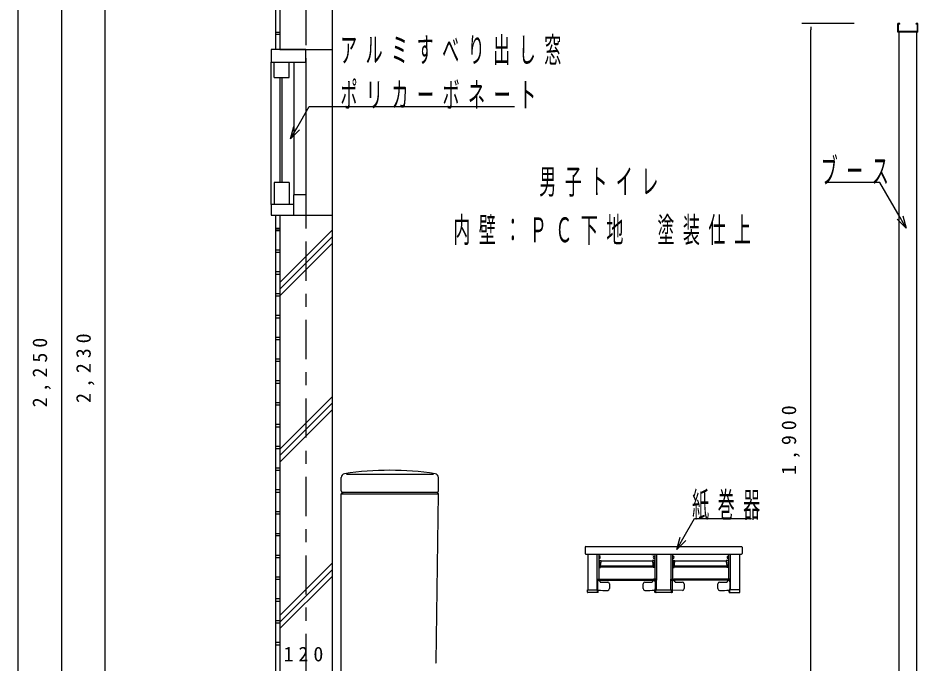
# Model space of a CAD drawing. Units: millimetres, scale not verified. Extents: x -13498 to 309, y -53460 to 8010.
# Drawn here: x -5465 to -3402, y -13148 to -11668 of the extents above; entities that cross this region are included whole.
import ezdxf

# ---------------------------------------------------------------- set-up
doc = ezdxf.new("R2010")
doc.units = ezdxf.units.MM
doc.header["$LTSCALE"] = 30
doc.linetypes.add('USER2', pattern=[6, 3, -1, 1, -1])
doc.layers.add('layer1', color=4, linetype='Continuous', lineweight=25)
doc.styles.add('ＭＳ ゴシック', font='')
doc.styles.get('ＭＳ ゴシック').set_extended_font_data('MS Gothic')

msp = doc.modelspace()

# ---------------------------------------------------------------- linework, layer by layer
at = {"layer": 'layer1', "linetype": 'USER2'}
msp.add_line((-4804.8, -11100.7), (-4804.8, -15060.7), dxfattribs=at)
at = {"layer": 'layer1'}
for p, q in [((-5464.8, -13585.7), (-5464.8, -11240.7)), ((-5364.8, -11365.7), (-5364.8, -13585.7)), ((-5264.8, -13565.7), (-5264.8, -11365.7)), ((-3547.8, -11680.7), (-3667.8, -11680.7)), ((-3647.8, -11688.2), (-3647.8, -11695.7)), ((-3647.8, -13565.7), (-3647.8, -11695.7)), ((-4874.8, -11700.7), (-4864.8, -11700.7)), ((-4864.8, -11705.7), (-4874.8, -11705.7)), ((-4884.8, -12095.7), (-4884.8, -11769.73)), ((-4832.8, -11769.73), (-4832.8, -12073.7)), ((-4804.8, -11769.73), (-4804.8, -12073.7)), ((-4864.8, -11804.7), (-4864.8, -12045.2)), ((-4859.8, -11804.7), (-4859.8, -12045.2)), ((-4825.8, -11920.84), (-4797.36, -11871.58)), ((-4797.36, -11871.58), (-4716.34, -11871.58)), ((-4716.34, -11871.58), (-4326.49, -11871.58)), ((-4839.8, -11945.09), (-4832.3, -11917.09)), ((-4839.8, -11945.09), (-4825.8, -11920.84)), ((-4819.31, -11924.59), (-4839.8, -11945.09)), ((-3491.24, -12045.5), (-3611.73, -12045.5)), ((-3489.24, -12045.5), (-3491.24, -12045.5)), ((-3442.91, -12125.74), (-3489.24, -12045.5)), ((-3428.91, -12149.99), (-3449.41, -12129.49)), ((-3428.91, -12149.99), (-3442.91, -12125.74)), ((-3436.41, -12121.99), (-3428.91, -12149.99)), ((-4864.8, -12150.7), (-4874.8, -12150.7)), ((-4874.8, -12150.7), (-4864.8, -12150.7)), ((-4864.8, -12155.7), (-4874.8, -12155.7)), ((-4874.8, -12155.7), (-4864.8, -12155.7)), ((-4864.8, -12275.18), (-4744.8, -12155.18)), ((-4864.8, -12290.18), (-4744.8, -12170.18)), ((-4864.8, -12305.18), (-4744.8, -12185.18)), ((-4864.8, -12200.7), (-4874.8, -12200.7)), ((-4874.8, -12205.7), (-4864.8, -12205.7)), ((-4864.8, -12250.7), (-4874.8, -12250.7)), ((-4874.8, -12255.7), (-4864.8, -12255.7)), ((-4864.8, -12300.7), (-4874.8, -12300.7)), ((-4874.8, -12305.7), (-4864.8, -12305.7)), ((-4864.8, -12350.7), (-4874.8, -12350.7)), ((-4874.8, -12355.7), (-4864.8, -12355.7)), ((-4864.8, -12400.7), (-4874.8, -12400.7)), ((-4874.8, -12405.7), (-4864.8, -12405.7)), ((-4864.8, -12450.7), (-4874.8, -12450.7)), ((-4874.8, -12455.7), (-4864.8, -12455.7)), ((-4864.8, -12500.7), (-4874.8, -12500.7)), ((-4874.8, -12505.7), (-4864.8, -12505.7)), ((-4864.8, -12657.02), (-4744.8, -12537.02)), ((-4864.8, -12550.7), (-4874.8, -12550.7)), ((-4874.8, -12555.7), (-4864.8, -12555.7)), ((-4864.8, -12672.02), (-4744.8, -12552.02)), ((-4864.8, -12687.02), (-4744.8, -12567.02)), ((-4864.8, -12600.7), (-4874.8, -12600.7)), ((-4874.8, -12605.7), (-4864.8, -12605.7)), ((-4864.8, -12650.7), (-4874.8, -12650.7)), ((-4874.8, -12655.7), (-4864.8, -12655.7)), ((-4864.8, -12700.7), (-4874.8, -12700.7)), ((-4874.8, -12705.7), (-4864.8, -12705.7)), ((-4864.8, -12750.7), (-4874.8, -12750.7)), ((-4874.8, -12755.7), (-4864.8, -12755.7)), ((-4864.8, -12800.7), (-4874.8, -12800.7)), ((-4874.8, -12805.7), (-4864.8, -12805.7)), ((-3940.74, -12862.89), (-3913.88, -12816.38)), ((-3913.88, -12816.38), (-3911.88, -12816.38)), ((-3911.88, -12816.38), (-3783.12, -12816.38)), ((-4874.8, -12850.7), (-4864.8, -12850.7)), ((-4864.8, -12855.7), (-4874.8, -12855.7)), ((-3954.74, -12887.14), (-3947.23, -12859.14)), ((-3954.74, -12887.14), (-3940.74, -12862.89)), ((-3934.24, -12866.65), (-3954.74, -12887.14)), ((-4864.8, -12900.7), (-4874.8, -12900.7)), ((-4874.8, -12905.7), (-4864.8, -12905.7)), ((-4864.8, -13038.86), (-4744.8, -12918.86)), ((-4864.8, -13053.86), (-4744.8, -12933.86)), ((-4864.8, -12950.7), (-4874.8, -12950.7)), ((-4864.8, -13068.86), (-4744.8, -12948.86)), ((-4874.8, -12955.7), (-4864.8, -12955.7)), ((-4864.8, -13000.7), (-4874.8, -13000.7)), ((-4874.8, -13005.7), (-4864.8, -13005.7)), ((-4864.8, -13050.7), (-4874.8, -13050.7)), ((-4874.8, -13055.7), (-4864.8, -13055.7)), ((-4864.8, -13100.7), (-4874.8, -13100.7)), ((-4874.8, -13105.7), (-4864.8, -13105.7))]:
    msp.add_line(p, q, dxfattribs=at)
at = {"layer": 'layer1', "color": 3}
for p, q in [((-4874.8, -11355.7), (-4874.8, -11740.7)), ((-3443.8, -11680.7), (-3447.8, -11680.7)), ((-3447.8, -11700.7), (-3447.8, -11680.7)), ((-3446.3, -11699.2), (-3446.3, -11683.2)), ((-3443.8, -11682.2), (-3445.3, -11682.2)), ((-3443.8, -11682.2), (-3443.8, -11680.7)), ((-3401.8, -11680.7), (-3405.8, -11680.7)), ((-3405.8, -11682.2), (-3405.8, -11680.7)), ((-3404.3, -11682.2), (-3405.8, -11682.2)), ((-3403.3, -11699.2), (-3403.3, -11683.2)), ((-3401.8, -11700.7), (-3401.8, -11680.7)), ((-3401.8, -11700.7), (-3447.8, -11700.7)), ((-3403.3, -11699.2), (-3446.3, -11699.2)), ((-3444.8, -13520.7), (-3444.8, -11700.7)), ((-3404.8, -13520.7), (-3404.8, -11700.7)), ((-4804.8, -11740.73), (-4884.8, -11740.73)), ((-4884.8, -11740.73), (-4884.8, -11769.73)), ((-4804.8, -11769.73), (-4804.8, -11740.73)), ((-4884.8, -11769.73), (-4804.8, -11769.73)), ((-4877.5, -11804.7), (-4877.5, -11769.73)), ((-4843, -11804.7), (-4843, -11769.73)), ((-4877.5, -11804.7), (-4843, -11804.7)), ((-4843, -12045.2), (-4877.5, -12045.2)), ((-4877.5, -12045.2), (-4877.5, -12095.7)), ((-4843, -12045.2), (-4843, -12095.7)), ((-4833.3, -12073.7), (-4833.3, -12120.7)), ((-4804.8, -12073.7), (-4833.3, -12073.7)), ((-4804.8, -12073.7), (-4804.8, -12120.7)), ((-4833.3, -12095.7), (-4884.8, -12095.7)), ((-4884.8, -12095.7), (-4884.8, -12120.7)), ((-4884.8, -12120.7), (-4804.8, -12120.7)), ((-4874.8, -12120.7), (-4874.8, -13550.7)), ((-4723.8, -12752.7), (-4723.8, -12722.34)), ((-4711.6, -12714.63), (-4512.18, -12714.63)), ((-4500.8, -12752.7), (-4500.8, -12722.34)), ((-4723.8, -12759.7), (-4719.8, -12755.7)), ((-4723.8, -12759.7), (-4500.86, -12759.7)), ((-4723.8, -13175.7), (-4723.8, -12759.7)), ((-4720.8, -12755.7), (-4503.8, -12755.7)), ((-4719.8, -12755.7), (-4504.8, -12755.7)), ((-4506.05, -13144.66), (-4500.86, -12759.7)), ((-4500.86, -12759.7), (-4504.8, -12755.7)), ((-4164.8, -12882.2), (-4164.8, -12896.4)), ((-4163.3, -12880.7), (-3806.3, -12880.7)), ((-3804.8, -12882.2), (-3804.8, -12896.4)), ((-4163.5, -12897.7), (-3806.1, -12897.7)), ((-4158.3, -12897.7), (-4158.3, -12979.5)), ((-4138.3, -12897.7), (-4138.3, -12979.5)), ((-4133.3, -12897.7), (-4133.3, -12955.71)), ((-4133.3, -12898.41), (-4129.3, -12898.41)), ((-4133.3, -12903.03), (-4132.27, -12903.04)), ((-4133.3, -12907.51), (-4132.27, -12907.5)), ((-4132.3, -12913.22), (-4132.29, -12913.2)), ((-4132.3, -12913.24), (-4132.3, -12913.22)), ((-4132.3, -12913.26), (-4132.3, -12913.24)), ((-4132.3, -12913.28), (-4132.3, -12913.26)), ((-4132.3, -12913.3), (-4132.3, -12913.28)), ((-4132.3, -12913.32), (-4132.3, -12913.3)), ((-4132.3, -12913.32), (-4132.3, -12928.02)), ((-4132.29, -12913.19), (-4132.28, -12913.17)), ((-4132.29, -12913.2), (-4132.29, -12913.19)), ((-4132.28, -12913.15), (-4132.27, -12913.13)), ((-4132.28, -12913.17), (-4132.28, -12913.15)), ((-4132.27, -12913.13), (-4132.26, -12913.11)), ((-4132.26, -12913.11), (-4132.25, -12913.1)), ((-4132.25, -12913.1), (-4132.24, -12913.08)), ((-4132.24, -12913.08), (-4132.23, -12913.06)), ((-4132.23, -12913.06), (-4132.22, -12913.05)), ((-4132.22, -12913.05), (-4132.21, -12913.03)), ((-4132.21, -12913.03), (-4132.2, -12913.02)), ((-4132.2, -12913.02), (-4132.19, -12913)), ((-4132.19, -12913), (-4132.18, -12912.99)), ((-4132.18, -12912.99), (-4132.16, -12912.97)), ((-4132.16, -12912.97), (-4132.15, -12912.96)), ((-4132.15, -12912.96), (-4132.14, -12912.95)), ((-4132.14, -12912.95), (-4132.12, -12912.93)), ((-4132.12, -12912.93), (-4132.11, -12912.92)), ((-4132.11, -12912.92), (-4132.09, -12912.91)), ((-4132.09, -12912.91), (-4132.08, -12912.9)), ((-4132.08, -12912.9), (-4132.06, -12912.89)), ((-4132.06, -12912.89), (-4132.04, -12912.88)), ((-4132.04, -12912.88), (-4132.03, -12912.87)), ((-4132.03, -12912.87), (-4132.01, -12912.86)), ((-4132.01, -12912.86), (-4131.99, -12912.85)), ((-4131.99, -12912.85), (-4131.97, -12912.85)), ((-4131.97, -12912.85), (-4131.96, -12912.84)), ((-4131.96, -12912.84), (-4131.94, -12912.84)), ((-4131.94, -12912.84), (-4131.92, -12912.83)), ((-4131.92, -12912.83), (-4131.9, -12912.83)), ((-4131.9, -12912.83), (-4131.88, -12912.83)), ((-4131.88, -12912.83), (-4131.86, -12912.82)), ((-4131.86, -12912.82), (-4131.84, -12912.82)), ((-4131.84, -12912.82), (-4131.82, -12912.82)), ((-4131.82, -12912.82), (-4131.8, -12912.82)), ((-4131.8, -12912.82), (-4128.3, -12912.82)), ((-4129.3, -12898.41), (-4129.3, -12897.7)), ((-4128.3, -12912.82), (-4128.3, -12913.9)), ((-4128.3, -12913.15), (-4010.3, -12913.15)), ((-4128.3, -12913.53), (-4010.3, -12913.53)), ((-4012.15, -12897.7), (-4012.15, -12898.41)), ((-4012.15, -12898.41), (-4007.15, -12898.41)), ((-4010.3, -12912.82), (-4010.3, -12913.9)), ((-4006.8, -12912.82), (-4010.3, -12912.82)), ((-4007.15, -12898.41), (-4007.15, -12897.71)), ((-4005.3, -12903.03), (-4006.34, -12903.04)), ((-4005.3, -12907.51), (-4006.34, -12907.5)), ((-4006.3, -12913.32), (-4006.3, -12925.62)), ((-4005.29, -12897.7), (-4005.29, -12955.7)), ((-4001.3, -12897.7), (-4001.3, -12957.7)), ((-3968.3, -12897.7), (-3968.3, -12957.7)), ((-3964.3, -12897.7), (-3964.3, -12955.66)), ((-3964.3, -12903.03), (-3963.27, -12903.04)), ((-3964.3, -12907.51), (-3963.27, -12907.5)), ((-3963.3, -12913.35), (-3963.3, -12928.05)), ((-3962.8, -12912.85), (-3959.3, -12912.85)), ((-3962.45, -12898.41), (-3962.45, -12897.7)), ((-3957.45, -12898.41), (-3962.45, -12898.41)), ((-3959.3, -12912.85), (-3959.3, -12913.93)), ((-3959.3, -12913.18), (-3841.3, -12913.18)), ((-3959.3, -12913.56), (-3841.3, -12913.56)), ((-3957.45, -12897.7), (-3957.45, -12898.41)), ((-3841.3, -12912.85), (-3841.3, -12913.93)), ((-3837.8, -12912.85), (-3841.3, -12912.85)), ((-3840.3, -12898.41), (-3840.3, -12897.7)), ((-3836.3, -12898.41), (-3840.3, -12898.41)), ((-3836.3, -12903.03), (-3837.34, -12903.04)), ((-3836.3, -12907.51), (-3837.34, -12907.5)), ((-3837.3, -12913.35), (-3837.3, -12928.05)), ((-3836.3, -12897.7), (-3836.3, -12955.71)), ((-3831.3, -12979.5), (-3831.3, -12897.7)), ((-3811.3, -12897.7), (-3811.3, -12979.5)), ((-4131.8, -12928.52), (-4129.79, -12928.52)), ((-4130.3, -12925.87), (-4130.3, -12927.49)), ((-4130.19, -12928.5), (-4129.79, -12928.52)), ((-4130.18, -12925.27), (-4130.11, -12925.7)), ((-4008.42, -12925.27), (-4130.18, -12925.27)), ((-4008.5, -12925.7), (-4130.11, -12925.7)), ((-4130.05, -12925.7), (-4130.05, -12927.47)), ((-4008.55, -12926.43), (-4130.05, -12926.43)), ((-4008.55, -12927.47), (-4130.05, -12927.47)), ((-4008.42, -12928.5), (-4008.82, -12928.52)), ((-4006.8, -12928.52), (-4008.82, -12928.52)), ((-4008.55, -12925.7), (-4008.55, -12927.47)), ((-4008.42, -12925.27), (-4008.5, -12925.7)), ((-4008.3, -12925.87), (-4008.3, -12927.49)), ((-4006.3, -12925.87), (-4006.3, -12928)), ((-4005.3, -12925.63), (-4005.3, -12925.88)), ((-4005.3, -12928.01), (-4005.3, -12928.03)), ((-3962.8, -12928.55), (-3960.79, -12928.55)), ((-3961.3, -12925.9), (-3961.3, -12927.52)), ((-3961.19, -12928.53), (-3960.79, -12928.55)), ((-3961.18, -12925.3), (-3961.11, -12925.73)), ((-3839.42, -12925.3), (-3961.18, -12925.3)), ((-3839.5, -12925.73), (-3961.11, -12925.73)), ((-3961.05, -12925.73), (-3961.05, -12927.5)), ((-3839.55, -12926.46), (-3961.05, -12926.46)), ((-3839.55, -12927.5), (-3961.05, -12927.5)), ((-3839.42, -12928.53), (-3839.82, -12928.55)), ((-3837.8, -12928.55), (-3839.82, -12928.55)), ((-3839.55, -12925.73), (-3839.55, -12927.5)), ((-3839.42, -12925.3), (-3839.5, -12925.73)), ((-3839.3, -12925.9), (-3839.3, -12927.52)), ((-4138.3, -12955.7), (-4133.3, -12955.7)), ((-4138.3, -12957.7), (-4001.3, -12957.7)), ((-4138.3, -12958), (-4133.55, -12958)), ((-4138.16, -12958), (-4138.16, -12957.7)), ((-4136.65, -12961.5), (-4136.65, -12977.5)), ((-4133.8, -12957.7), (-4133.8, -12955.7)), ((-4133.3, -12955.71), (-4008.3, -12955.71)), ((-4130.05, -12961.5), (-4130.05, -12962)), ((-4130.05, -12962), (-4113.05, -12962)), ((-4109.05, -12966), (-4109.05, -12977)), ((-4031.8, -12977), (-4031.8, -12966)), ((-4027.8, -12962), (-4010.8, -12962)), ((-4010.8, -12962), (-4010.8, -12961.5)), ((-4001.26, -12955.7), (-4008.3, -12955.7)), ((-4008.3, -12955.7), (-4008.3, -12955.71)), ((-4007.3, -12958), (-4001.26, -12958)), ((-4004.21, -12961.5), (-4004.21, -12977.5)), ((-4002.46, -12958), (-4002.46, -12957.7)), ((-4002.45, -12957.7), (-4002.45, -12958)), ((-4001.26, -12979.5), (-4001.26, -12955.7)), ((-3968.34, -12955.7), (-3961.3, -12955.7)), ((-3968.34, -12979.5), (-3968.34, -12955.7)), ((-3968.34, -12958), (-3962.3, -12958)), ((-3831.3, -12957.7), (-3968.3, -12957.7)), ((-3967.15, -12958), (-3967.15, -12957.7)), ((-3965.4, -12961.5), (-3965.4, -12977.5)), ((-3961.3, -12955.7), (-3961.3, -12955.71)), ((-3836.3, -12955.71), (-3961.3, -12955.71)), ((-3958.8, -12961.5), (-3958.8, -12962)), ((-3958.8, -12962), (-3941.8, -12962)), ((-3937.8, -12966), (-3937.8, -12977)), ((-3860.55, -12977), (-3860.55, -12966)), ((-3856.55, -12962), (-3839.55, -12962)), ((-3839.55, -12962), (-3839.55, -12961.5)), ((-3831.3, -12955.7), (-3836.3, -12955.7)), ((-3836.05, -12958), (-3831.3, -12958)), ((-3835.8, -12957.7), (-3835.8, -12955.7)), ((-3832.96, -12961.5), (-3832.96, -12977.5)), ((-3831.45, -12958), (-3831.45, -12957.7)), ((-4159.3, -12979.5), (-4136.8, -12979.5)), ((-4159.3, -12985.5), (-4159.3, -12979.5)), ((-4135.3, -12986), (-4158.8, -12986)), ((-4136.8, -12985.5), (-4136.8, -12979.5)), ((-4136.8, -12981), (-4134.8, -12981)), ((-4135.46, -12981), (-4135.46, -12980.81)), ((-4134.8, -12985.5), (-4134.8, -12981)), ((-4005.4, -12980.81), (-4005.4, -12981)), ((-4005.4, -12981), (-4005.4, -12980.81)), ((-4005.4, -12981), (-4002.8, -12981)), ((-4005.3, -12985.5), (-4005.3, -12981)), ((-3964.8, -12986), (-4004.8, -12986)), ((-4002.8, -12979.5), (-3966.8, -12979.5)), ((-4002.8, -12985.5), (-4002.8, -12979.5)), ((-3966.8, -12985.5), (-3966.8, -12979.5)), ((-3966.8, -12981), (-3964.21, -12981)), ((-3964.3, -12985.5), (-3964.3, -12981)), ((-3964.21, -12981), (-3964.21, -12980.81)), ((-3941.8, -12981), (-3964.21, -12980.81)), ((-3834.8, -12985.5), (-3834.8, -12981)), ((-3832.8, -12981), (-3834.8, -12981)), ((-3834.3, -12986), (-3810.8, -12986)), ((-3834.15, -12980.81), (-3834.15, -12981)), ((-3834.15, -12980.81), (-3834.15, -12981)), ((-3834.15, -12981), (-3834.15, -12980.81)), ((-3810.3, -12979.5), (-3832.8, -12979.5)), ((-3832.8, -12985.5), (-3832.8, -12979.5)), ((-3810.3, -12985.5), (-3810.3, -12979.5))]:
    msp.add_line(p, q, dxfattribs=at)
at = {"layer": 'layer1', "color": 20}
for p, q in [((-4864.8, -11350.7), (-4864.8, -11740.7)), ((-4744.8, -11350.7), (-4744.8, -13610.7)), ((-4864.8, -11740.7), (-4744.8, -11740.7)), ((-4864.8, -12120.7), (-4744.8, -12120.7)), ((-4864.8, -12120.7), (-4864.8, -13610.7))]:
    msp.add_line(p, q, dxfattribs=at)
at = {"layer": 'layer1', "color": 3}
for centre, radius, start, end in [((-3445.3, -11683.2), 1, 90, 180), ((-3404.3, -11683.2), 1, 0, 90), ((-4612.3, -13405.7), 700, 90, 98.53049), ((-4612.3, -13405.7), 700, 81.46951, 90), ((-4714.8, -12722.34), 9, 98.53188, 180.00206), ((-4509.8, -12722.34), 9, 359.99794, 81.46812), ((-4720.8, -12752.7), 3, 180, 270), ((-4503.8, -12752.7), 3, 270, 0), ((-4163.3, -12882.2), 1.5, 90, 180), ((-4163.3, -12882.2), 1.5, 90, 180), ((-3806.3, -12882.2), 1.5, 0, 90), ((-3806.3, -12882.2), 1.5, 0, 90), ((-4163.5, -12896.4), 1.3, 180, 270), ((-4132.3, -12914.19), 1, 90, 180), ((-4132.28, -12905.27), 2.23, 270.49998, 89.49998), ((-4120.68, -12917.05), 8.57, 152.81385, 169.6851), ((-4120.73, -12917.73), 8.48, 153.22065, 169.58762), ((-4013.17, -12915.44), 3.68, 358.75475, 38.7463), ((-4013.06, -12916.11), 3.53, 358.60009, 38.59164), ((-4006.32, -12905.27), 2.23, 90.5, 269.5), ((-4006.8, -12913.32), 0.5, 0.03406, 89.95548), ((-4006.3, -12914.19), 1, 359.99998, 89.99998), ((-3963.3, -12914.22), 1, 90, 180), ((-3962.8, -12913.35), 0.5, 90.04452, 179.96594), ((-3963.28, -12905.27), 2.23, 270.5, 89.5), ((-3951.68, -12917.08), 8.57, 152.81385, 169.6851), ((-3951.73, -12917.76), 8.48, 153.22065, 169.58761), ((-3844.17, -12915.47), 3.68, 358.75475, 38.7463), ((-3844.06, -12916.14), 3.53, 358.60009, 38.59165), ((-3837.32, -12905.27), 2.23, 90.50002, 269.50002), ((-3837.8, -12913.35), 0.5, 0.00088, 90.00125), ((-3837.3, -12914.22), 1, 60, 90), ((-3837.3, -12914.22), 1, 0.00002, 90.00002), ((-3806.1, -12896.4), 1.3, 270, 0), ((-4132.3, -12923.35), 1, 180, 270), ((-4132.3, -12923.38), 1, 180, 270), ((-4131.8, -12928.02), 0.5, 180.0026, 269.99954), ((-4122.22, -12925.86), 8.09, 176.95317, 180.0788), ((-4121.33, -12927.49), 8.97, 179.99907, 180.03826), ((-4122.1, -12927.5), 8.2, 179.97873, 183.10437), ((-4037.84, -12930.83), 92.61, 173.52864, 176.61761), ((-4124.21, -12925.76), 6.09, 176.21935, 176.86633), ((-4125.46, -12927.69), 4.84, 183.07318, 186.16215), ((-4128.41, -12928.01), 1.87, 185.90422, 191.70132), ((-4130.07, -12928.38), 0.17, 184.94789, 224.93945), ((-4049.34, -12930.21), 81, 173.41394, 176.50291), ((-4081.39, -12925.33), 48.73, 168.37706, 174.17416), ((-4082.74, -12925.73), 47.31, 168.37706, 174.17416), ((-4129.91, -12928.4), 0.171, 314.83882, 354.83038), ((-4129.79, -12928.51), 0.012, 266.82492, 269.98814), ((-4055.87, -12925.73), 47.31, 5.82584, 11.62294), ((-4057.22, -12925.33), 48.73, 5.82584, 11.62294), ((-4007.2, -12928.07), 1.7, 186.53227, 191.81286), ((-4008.7, -12928.4), 0.171, 185.16962, 225.16118), ((-4008.82, -12928.52), 0.001, 251.60002, 291.59158), ((-4117.49, -12932.7), 109.32, 3.89729, 6.18584), ((-4123.6, -12932.79), 115.52, 3.68875, 6.16498), ((-4008.54, -12928.38), 0.175, 315.63397, 354.4787), ((-4010.2, -12928.01), 1.87, 348.29898, 354.09608), ((-4013.15, -12927.69), 4.84, 353.83763, 356.9266), ((-4009.59, -12925.47), 1.27, 1.91351, 5.00248), ((-4016.51, -12927.5), 8.2, 356.89563, 0.02127), ((-4016.49, -12925.86), 8.19, 359.93987, 3.02816), ((-4008.42, -12927.49), 0.113, 358.41852, 1.54415), ((-4006.8, -12928.02), 0.5, 269.99964, 359.99929), ((-4006.3, -12923.38), 1, 269.99998, 359.99998), ((-4006.3, -12923.35), 1, 270, 300), ((-4006.3, -12923.38), 1, 270, 300), ((-3963.3, -12923.38), 1, 180, 270), ((-3963.3, -12923.41), 1, 180, 270), ((-3962.8, -12928.05), 0.5, 180.0008, 270.00048), ((-3953.22, -12925.89), 8.09, 176.95317, 180.0788), ((-3952.33, -12927.52), 8.98, 179.99907, 180.03826), ((-3953.1, -12927.53), 8.2, 179.97873, 183.10437), ((-3868.84, -12930.85), 92.61, 173.52864, 176.61761), ((-3955.21, -12925.79), 6.09, 176.21935, 176.86633), ((-3956.46, -12927.71), 4.84, 183.07318, 186.16215), ((-3959.41, -12928.04), 1.87, 185.90422, 191.70132), ((-3961.07, -12928.41), 0.17, 184.9481, 224.93965), ((-3880.34, -12930.24), 81, 173.41395, 176.50292), ((-3912.39, -12925.36), 48.73, 168.37706, 174.17416), ((-3913.74, -12925.75), 47.31, 168.37706, 174.17416), ((-3960.91, -12928.43), 0.171, 314.83862, 354.83017), ((-3960.79, -12928.54), 0.012, 266.90875, 270.07197), ((-3962.25, -12928.12), 1.55, 347.92895, 353.72604), ((-3886.87, -12925.75), 47.31, 5.82584, 11.62294), ((-3888.22, -12925.36), 48.73, 5.82584, 11.62294), ((-3838.2, -12928.09), 1.7, 186.53221, 191.8128), ((-3839.7, -12928.43), 0.171, 185.16983, 225.16138), ((-3839.82, -12928.55), 0.001, 251.51608, 291.50763), ((-3948.49, -12932.73), 109.32, 3.89729, 6.18584), ((-3954.6, -12932.82), 115.52, 3.68875, 6.16498), ((-3839.54, -12928.4), 0.175, 315.63376, 354.47849), ((-3841.2, -12928.04), 1.87, 348.29898, 354.09608), ((-3844.15, -12927.71), 4.84, 353.83763, 356.9266), ((-3840.59, -12925.5), 1.27, 1.91351, 5.00248), ((-3847.51, -12927.53), 8.2, 356.89563, 0.02127), ((-3847.49, -12925.89), 8.19, 359.93987, 3.02816), ((-3839.42, -12927.52), 0.113, 358.41852, 1.54415), ((-3837.8, -12928.05), 0.5, 269.99875, 359.99912), ((-3837.3, -12923.41), 1, 270.00002, 0.00002), ((-3837.3, -12923.38), 1, 270, 300), ((-3837.3, -12923.41), 1, 270, 300), ((-4132.24, -12961.28), 4.41, 131.87212, 182.79926), ((-4133.55, -12961.5), 3.5, 0, 90), ((-4113.05, -12966), 4, 0, 90), ((-4027.8, -12966), 4, 90, 180), ((-4007.3, -12961.5), 3.5, 90, 180), ((-4008.62, -12961.28), 4.41, 357.20074, 48.12788), ((-3960.99, -12961.28), 4.41, 131.87212, 182.79926), ((-3962.3, -12961.5), 3.5, 0, 90), ((-3941.8, -12966), 4, 0, 90), ((-3856.55, -12966), 4, 90, 180), ((-3836.05, -12961.5), 3.5, 90, 180), ((-3837.37, -12961.28), 4.41, 357.20074, 48.12788), ((-4158.8, -12985.5), 0.5, 180, 270), ((-4137.3, -12985.5), 0.5, 270, 0), ((-4131.04, -12977.36), 5.61, 181.42952, 218.00139), ((-4113.68, -11615.92), 1365.07, 269.08591, 270.03885), ((-4135.3, -12985.5), 0.5, 270, 0), ((-4113.05, -12977), 4, 274.27696, 0), ((-4027.8, -12977), 4, 180, 265.72304), ((-4024.86, -11919.06), 1061.93, 269.82514, 271.05011), ((-4009.82, -12977.36), 5.61, 321.99861, 358.57048), ((-4004.8, -12985.5), 0.5, 180, 270), ((-4002.3, -12985.5), 0.5, 180, 270), ((-3967.3, -12985.5), 0.5, 270, 0), ((-3959.79, -12977.36), 5.61, 181.42952, 218.00139), ((-3964.8, -12985.5), 0.5, 270, 0), ((-3941.8, -12977), 4, 274.27696, 0), ((-3856.55, -12977), 4, 180, 265.72304), ((-3854.36, -11873.88), 1107.12, 269.88591, 271.0458), ((-3834.3, -12985.5), 0.5, 180, 270), ((-3838.57, -12977.36), 5.61, 321.99861, 358.57048), ((-3832.3, -12985.5), 0.5, 180, 270), ((-3810.8, -12985.5), 0.5, 270, 0), ((-4511.05, -13144.59), 5, 322.35914, 359.22838)]:
    msp.add_arc(centre, radius, start, end, dxfattribs=at)

# ---------------------------------------------------------------- texts
at = {"layer": 'layer1', "color": 2, "char_height": 57.18, "style": 'ＭＳ ゴシック'}
for s, insert, attachment_point in [('\\T1.5;\\W0.5;アルミすべり出し窓', (-4726.49, -11776.07), 7), ('\\T1.5;\\W0.5;ポリカーボネート', (-4725.64, -11876.07), 7), ('\\T1.5;\\W0.5;ブース', (-3624.81, -12050.01), 7), ('\\T1.5;\\W0.5;内壁：ＰＣ下地\u3000塗装仕上', (-4467.08, -12157.33), 4), ('\\T1.5;\\W0.5;紙巻器', (-3919.62, -12820.91), 7)]:
    msp.add_mtext(s, dxfattribs=dict(at, insert=insert, attachment_point=attachment_point))
at = {"layer": 'layer1', "color": 3, "style": 'ＭＳ ゴシック'}
for s, insert, char_height, attachment_point in [('\\T1.5;\\W0.5;男子トイレ', (-4269.92, -12046.39), 57.18, 4), ('\\T1.5;120', (-4804.8, -13127.35), 33.5, 5)]:
    msp.add_mtext(s, dxfattribs=dict(at, insert=insert, char_height=char_height, attachment_point=attachment_point))
at = {"layer": 'layer1', "color": 3, "char_height": 33.5, "attachment_point": 5, "rotation": 90, "style": 'ＭＳ ゴシック'}
for s, insert in [('\\T1.5;2,230', (-5310.55, -12465.7)), ('\\T1.5;2,250', (-5410.55, -12475.7)), ('\\T1.5;1,900', (-3693.55, -12630.7))]:
    msp.add_mtext(s, dxfattribs=dict(at, insert=insert))

doc.saveas('drawing.dxf')
